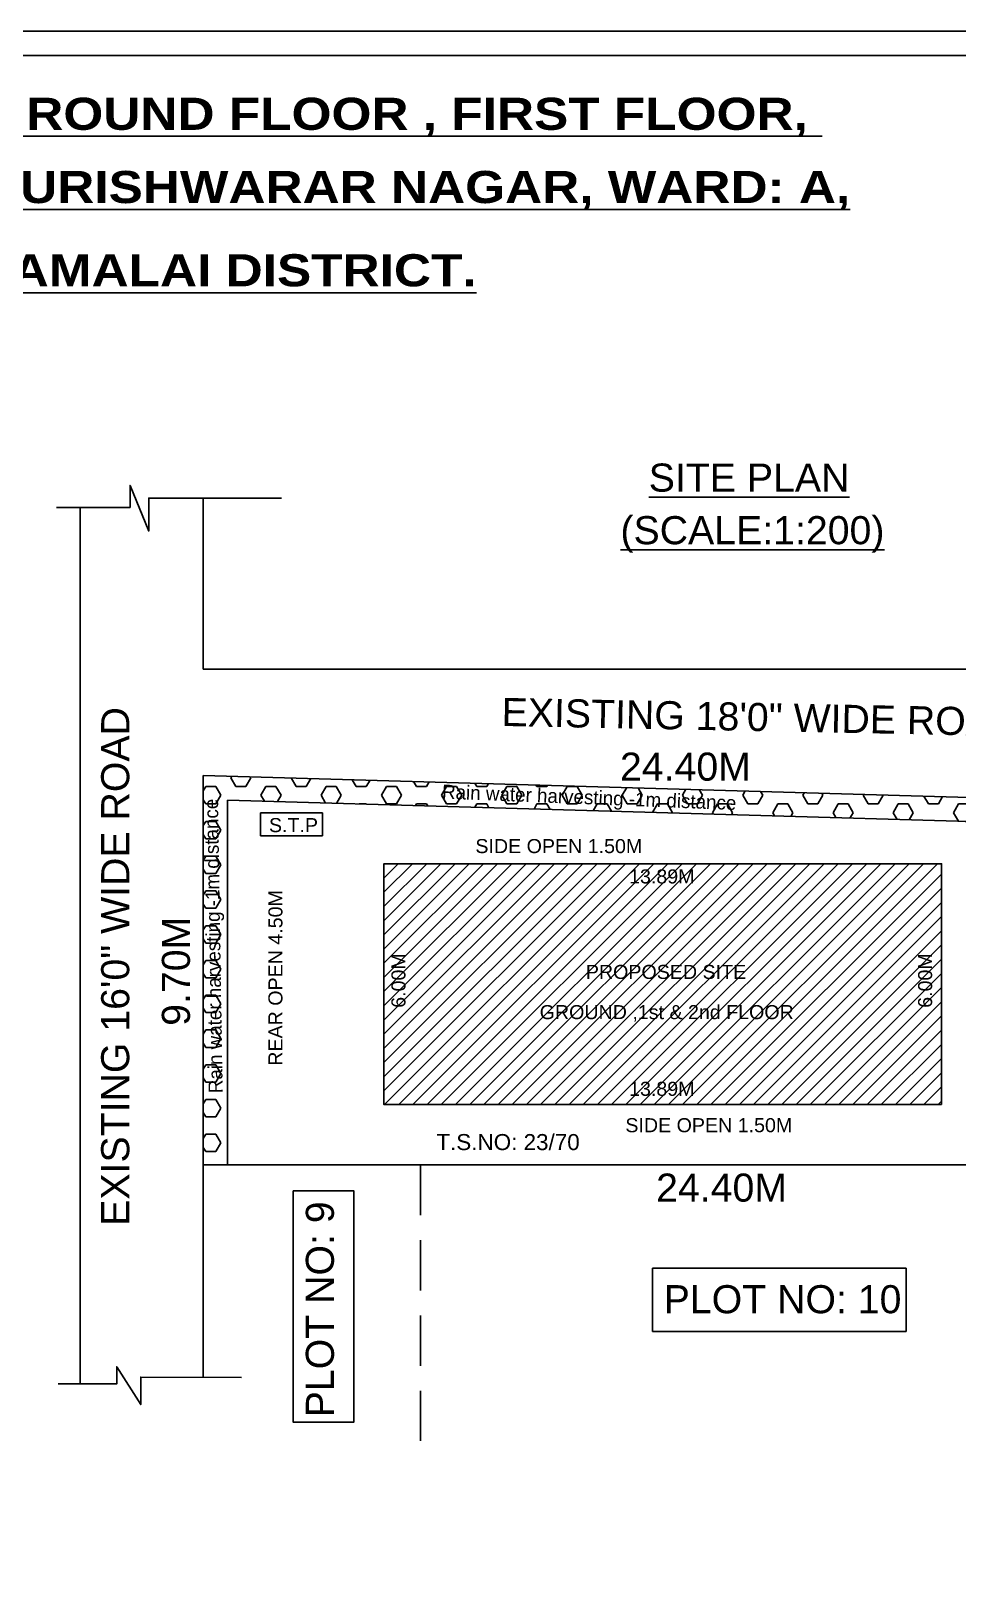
# Model space of a CAD drawing. Header units: metres. Extents: x 31 to 185, y 214 to 372.
# Drawn here: x 73.21 to 84.75, y 292.4 to 311.84 of the extents above; entities that cross this region are included whole.
import ezdxf

# ---------------------------------------------------------------- set-up
doc = ezdxf.new("R2010")
doc.units = ezdxf.units.M
doc.header["$MEASUREMENT"] = 0
doc.linetypes.add('DASHED2', pattern=[0.375, 0.25, -0.125])
doc.styles.add('56', font='')
doc.styles.add('ROMANT', font='arial.ttf', dxfattribs={"height": 15})
doc.styles.add('style5', font='framd.ttf', dxfattribs={"height": 9})
doc.styles.get('56').set_extended_font_data('Arial Black')

msp = doc.modelspace()

# ---------------------------------------------------------------- hatches: boundary and pattern name
at = {"lineweight": -2, "ltscale": 10}
h = msp.add_hatch(dxfattribs=at)
h.set_pattern_fill('HEX', color=4)
h.set_pattern_definition([(0, (199.13666, 7.33208), (0, 0.21650635), [0.125, -0.25]), (120, (199.13666, 7.33208), (-0.1875, -0.10825318), [0.125, -0.25]), (60, (199.26166, 7.33208), (-0.1875, 0.10825318), [0.125, -0.25])])
h.paths.add_polyline_path([(75.356, 302.57), (75.356, 297.72), (75.656, 297.72), (75.656, 302.261), (87.4, 301.924), (87.55, 302.22)])
h.paths.add_polyline_path([(75.701, 298.558), (75.636, 302.655), (75.298, 302.649), (75.364, 298.553)], flags=9)
h.paths.add_polyline_path([(78.267, 302.18), (82.361, 302.021), (82.374, 302.358), (78.28, 302.518)], flags=25)
h = msp.add_hatch(dxfattribs=at)
h.set_pattern_fill('ANSI31', color=4)
h.set_pattern_definition([(45, (-262.66601, 6.9809), (-0.088388348, 0.088388348), [])])
h.paths.add_polyline_path([(84.551, 301.47), (77.606, 301.47), (77.606, 298.47), (84.551, 298.47)])
h.paths.add_polyline_path([(79.493, 299.446), (82.765, 299.446), (82.765, 299.765), (79.493, 299.765)], flags=24)
h.paths.add_polyline_path([(80.076, 299.987), (82.164, 299.987), (82.164, 300.258), (80.076, 300.258)], flags=24)
h.paths.add_polyline_path([(84.482, 299.631), (84.482, 300.4), (84.214, 300.4), (84.214, 299.631)], flags=24)
h.paths.add_polyline_path([(77.921, 299.631), (77.921, 300.4), (77.653, 300.4), (77.653, 299.631)], flags=24)
h.paths.add_polyline_path([(80.614, 301.176), (81.519, 301.176), (81.519, 301.444), (80.614, 301.444)], flags=24)
h.paths.add_polyline_path([(80.614, 298.532), (81.519, 298.532), (81.519, 298.8), (80.614, 298.8)], flags=24)

# ---------------------------------------------------------------- linework, layer by layer
for p, q in [((75.356, 303.893), (75.356, 306.023)), ((73.821, 305.907), (73.821, 294.991)), ((75.356, 303.893), (87.55, 303.893)), ((75.356, 302.57), (75.356, 297.72)), ((75.356, 302.57), (87.55, 302.22)), ((75.656, 302.261), (75.656, 297.72)), ((75.656, 302.261), (87.542, 301.92)), ((75.356, 297.72), (78.456, 297.72)), ((75.356, 297.72), (87.556, 297.72)), ((75.356, 297.72), (75.356, 295.077)), ((78.456, 297.72), (85.256, 297.72))]:
    msp.add_line(p, q, dxfattribs=at)
at = {"color": 1, "lineweight": -2, "ltscale": 10}
msp.add_line((84.551, 301.47), (84.551, 298.47), dxfattribs=at)
at = {"color": 1, "linetype": 'DASHED2', "lineweight": -2, "ltscale": 2.5}
msp.add_line((78.06, 297.718), (78.06, 294.115), dxfattribs=at)
at = {"color": 2, "lineweight": -2, "ltscale": 10}
for points in [[(41.282, 311.838), (123.836, 311.838), (123.836, 253.106), (41.282, 253.106)], [(41.582, 311.538), (123.536, 311.538), (123.536, 253.406), (41.582, 253.406)]]:
    msp.add_lwpolyline(points, close=True, dxfattribs=at)
at = {"color": 1, "lineweight": -2, "ltscale": 10}
for points in [[(41.582, 311.538), (123.536, 311.538), (123.536, 253.406), (41.582, 253.406)], [(84.551, 298.47), (84.551, 301.47), (77.606, 301.47), (77.606, 298.47)], [(76.476, 297.397), (77.23, 297.397), (77.23, 294.513), (76.476, 294.513)], [(80.952, 296.432), (84.109, 296.432), (84.109, 295.644), (80.952, 295.644)]]:
    msp.add_lwpolyline(points, close=True, dxfattribs=at)
at = {"lineweight": -2, "ltscale": 10}
for points in [[(73.527, 305.907), (74.444, 305.907), (74.444, 306.181), (74.676, 305.612), (74.676, 306.023), (76.331, 306.023)], [(73.549, 294.991), (74.278, 294.991), (74.278, 295.205), (74.578, 294.734), (74.578, 295.077), (75.832, 295.07)]]:
    msp.add_lwpolyline(points, dxfattribs=at)
msp.add_lwpolyline([(76.07, 302.103), (76.84, 302.103), (76.84, 301.818), (76.07, 301.818)], close=True, dxfattribs=at)

# ---------------------------------------------------------------- texts
at = {"lineweight": -2}
for s, height, style, p in [(' %%UPLAN SHOWING THE PROPOSED CONSTRUCTION OF R.C.C ROOF "OFFICE FIRM BUILDING " IN GROUND FLOOR , FIRST FLOOR, ', 0.4, '56', (42.522, 310.61, 0)), ('  %%USECOND FLOOR , AT OLD S.F.NO: 149/3A, 150/5A, NEW T.S.NO: 23/3A, 23/70, PLOT NO: 8, VEDHAPURISHWARAR NAGAR, WARD: A,', 0.4, '56', (42.3, 309.698)), ('%%UBLOCK:27, AT THIRUVATHIPURAM MUNICIPALITY, KODA NAGAR, CHEYYAR TALUK, THIRUVANNAMALAI DISTRICT.', 0.4, '56', (42.734, 308.661)), ('%%USITE PLAN', 0.35, 'ROMANT', (80.904, 306.104)), ('%%U(SCALE:1:200)', 0.35, 'ROMANT', (80.552, 305.449)), ('24.40M', 0.35, 'ROMANT', (80.546, 302.504)), ('S.T.P', 0.175, 'ROMANT', (76.174, 301.863)), ('SIDE OPEN 1.50M', 0.175, 'ROMANT', (78.745, 301.602)), ('13.89M', 0.175, 'ROMANT', (80.659, 301.224)), ('PROPOSED SITE', 0.175, 'ROMANT', (80.121, 300.035)), ('GROUND ,1st & 2nd FLOOR', 0.175, 'ROMANT', (79.546, 299.534)), ('13.89M', 0.175, 'ROMANT', (80.659, 298.579)), ('SIDE OPEN 1.50M', 0.175, 'ROMANT', (80.613, 298.126)), ('T.S.NO: 23/70', 0.2, 'ROMANT', (78.259, 297.903)), ('24.40M', 0.35, 'ROMANT', (80.996, 297.261)), ('PLOT NO: 10', 0.35, 'ROMANT', (81.09, 295.871))]:
    msp.add_text(s, height=height, dxfattribs=dict(at, style=style)).set_placement(p)
at = {"lineweight": -2, "style": 'ROMANT'}
for s, height, rotation, p in [('EXISTING 18\'0" WIDE ROAD', 0.35, 358.8537, (79.069, 303.186)), ('EXISTING 16\'0" WIDE ROAD', 0.35, 90, (74.434, 296.96)), ('REAR OPEN 4.50M', 0.175, 90, (76.342, 298.954)), ('9.70M', 0.35, 90, (75.19, 299.451)), ('6.00M', 0.175, 90, (77.874, 299.675)), ('6.00M', 0.175, 90, (84.434, 299.675)), ('PLOT NO: 9', 0.35, 90, (76.983, 294.575))]:
    msp.add_text(s, height=height, rotation=rotation, dxfattribs=at).set_placement(p)
at = {"style": 'style5'}
for rotation, p in [(357.7702, (78.327, 302.281)), (90.9134, (75.598, 298.613))]:
    msp.add_text('Rain water harvesting -1m distance', height=0.175, rotation=rotation, dxfattribs=at).set_placement(p)

doc.saveas('drawing.dxf')
